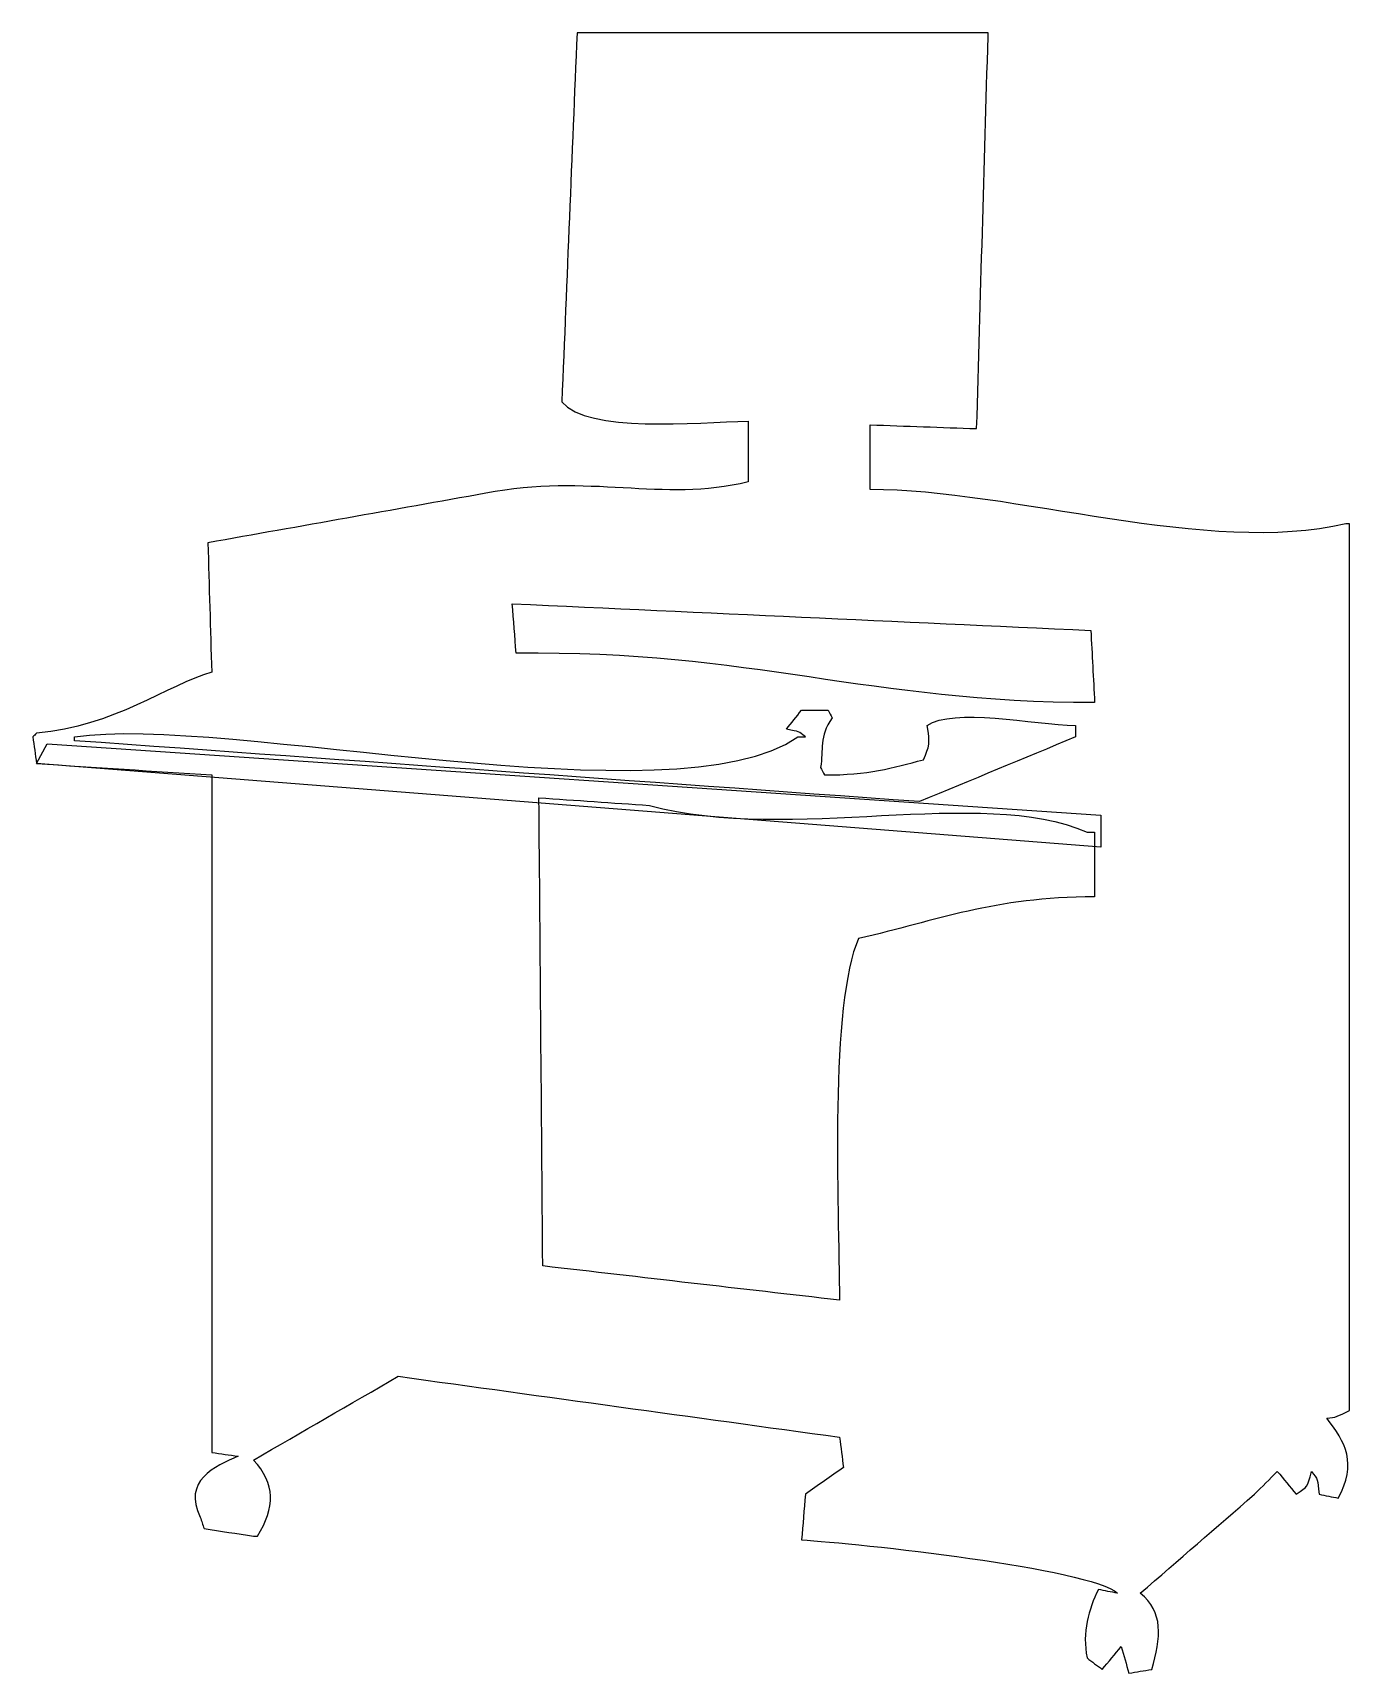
# Model space of a CAD drawing. Header units: centimetres. Extents: x -7.6 to 7.7, y -9.5 to 9.5.
import ezdxf

# ---------------------------------------------------------------- set-up
doc = ezdxf.new("R2010")
doc.units = ezdxf.units.CM
doc.header["$MEASUREMENT"] = 0
doc.layers.add('Camada 1', color=7, linetype='Continuous')

msp = doc.modelspace()

# ---------------------------------------------------------------- linework, layer by layer
at = {"layer": 'Camada 1'}
msp.add_open_spline([(2.06169, 4.18899), (3.69639, 4.18955), (5.97276, 3.41876), (7.54484, 3.79415), (7.54484, 3.79415), (7.55945, 3.79415), (7.57402, 3.79415), (7.58866, 3.79415), (7.58866, 3.79415), (7.58866, 0.3878), (7.58866, -3.01966), (7.58866, -6.42596), (7.58866, -6.42596), (7.45155, -6.49004), (7.43308, -6.50756), (7.32551, -6.51372), (7.32551, -6.51372), (7.54408, -6.79077), (7.67616, -7.03831), (7.45711, -7.43481), (7.45711, -7.43481), (7.38406, -7.4202), (7.31087, -7.40563), (7.23774, -7.39099), (7.23774, -7.39099), (7.22007, -7.21414), (7.22345, -7.21933), (7.15006, -7.12784), (7.15006, -7.12784), (7.10172, -7.32046), (7.10519, -7.29519), (6.97459, -7.39099), (6.97459, -7.39099), (6.90154, -7.30323), (6.82838, -7.21552), (6.75525, -7.12784), (6.75525, -7.12784), (6.66757, -7.21552), (6.57986, -7.30323), (6.4921, -7.39099), (6.4921, -7.39099), (6.05355, -7.77106), (5.61477, -8.1513), (5.17614, -8.53142), (5.17614, -8.53142), (5.44435, -8.74372), (5.41778, -9.0441), (5.30774, -9.40867), (5.30774, -9.40867), (5.21998, -9.42333), (5.13235, -9.43796), (5.04459, -9.45254), (5.04459, -9.45254), (5.01538, -9.3502), (4.98612, -9.24786), (4.95683, -9.14552), (4.95683, -9.14552), (4.88378, -9.23326), (4.81062, -9.32099), (4.73757, -9.40867), (4.73757, -9.40867), (4.67902, -9.36485), (4.62054, -9.32099), (4.5621, -9.27707), (4.5621, -9.27707), (4.50508, -8.98087), (4.57919, -8.71713), (4.69368, -8.48758), (4.69368, -8.48758), (4.76681, -8.50224), (4.83992, -8.51676), (4.91302, -8.5314), (4.91302, -8.5314), (4.60835, -8.24396), (1.89465, -7.9512), (1.27217, -7.9173), (1.27217, -7.9173), (1.28683, -7.74191), (1.30146, -7.56636), (1.31612, -7.39096), (1.31612, -7.39096), (1.46228, -7.28862), (1.60859, -7.18628), (1.75475, -7.08386), (1.75475, -7.08386), (1.74001, -6.96691), (1.72551, -6.84999), (1.71086, -6.733), (1.71086, -6.733), (0.01488, -6.49906), (-1.68157, -6.26506), (-3.37753, -6.03122), (-3.37753, -6.03122), (-3.93302, -6.35285), (-4.48878, -6.67461), (-5.04443, -6.99618), (-5.04443, -6.99618), (-4.79374, -7.27061), (-4.78958, -7.54212), (-5.00046, -7.87349), (-5.00046, -7.87349), (-5.01512, -7.87349), (-5.02978, -7.87349), (-5.04443, -7.87349), (-5.04443, -7.87349), (-5.23448, -7.84428), (-5.4245, -7.81488), (-5.61463, -7.78573), (-5.61463, -7.78573), (-5.62921, -7.74194), (-5.64384, -7.69799), (-5.6585, -7.65415), (-5.6585, -7.65415), (-5.86551, -7.23928), (-5.49247, -7.06275), (-5.21982, -6.95229), (-5.21982, -6.95229), (-5.32216, -6.93771), (-5.4245, -6.92313), (-5.52692, -6.9085), (-5.52692, -6.9085), (-5.52692, -4.30619), (-5.52692, -1.70314), (-5.52692, 0.89917), (-5.52692, 0.89917), (-6.19946, 0.94306), (-6.87219, 0.98693), (-7.54474, 1.03077), (-7.54474, 1.03077), (-7.55932, 1.13316), (-7.57392, 1.23545), (-7.58856, 1.33787), (-7.58856, 1.33787), (-7.5739, 1.35245), (-7.55932, 1.36703), (-7.54474, 1.38169), (-7.54474, 1.38169), (-6.65383, 1.45487), (-6.03156, 1.94007), (-5.52692, 2.08355), (-5.52692, 2.08355), (-5.5415, 2.58054), (-5.55613, 3.0778), (-5.57074, 3.57487), (-5.57074, 3.57487), (-4.50344, 3.76492), (-3.43584, 3.95494), (-2.36854, 4.14507), (-2.36854, 4.14507), (-1.17987, 4.37931), (-0.33998, 4.03405), (0.65811, 4.27667), (0.65811, 4.27667), (0.65811, 4.51059), (0.65811, 4.74461), (0.65811, 4.97845), (0.65811, 4.97845), (0.05909, 4.9599), (-1.19479, 4.84124), (-1.49129, 5.19779), (-1.49129, 5.19779), (-1.43282, 6.61588), (-1.37434, 8.03439), (-1.31582, 9.4525), (-1.31582, 9.4525), (0.26316, 9.4525), (1.84262, 9.4525), (3.42168, 9.4525), (3.42168, 9.4525), (3.42168, 9.43792), (3.42168, 9.42326), (3.42168, 9.40868), (3.42168, 9.40868), (3.37781, 7.90283), (3.334, 6.39653), (3.29002, 4.89076), (3.29002, 4.89076), (2.88068, 4.90534), (2.47124, 4.91997), (2.06182, 4.93463), (2.06182, 4.93463), (2.06169, 4.68617), (2.06169, 4.43749), (2.06169, 4.18899)], degree=3, knots=[0, 0, 0, 0, 0.0212766, 0.0212766, 0.0212766, 0.0212766, 0.04255319, 0.04255319, 0.04255319, 0.04255319, 0.06382979, 0.06382979, 0.06382979, 0.06382979, 0.08510638, 0.08510638, 0.08510638, 0.08510638, 0.10638298, 0.10638298, 0.10638298, 0.10638298, 0.12765957, 0.12765957, 0.12765957, 0.12765957, 0.14893617, 0.14893617, 0.14893617, 0.14893617, 0.17021277, 0.17021277, 0.17021277, 0.17021277, 0.19148936, 0.19148936, 0.19148936, 0.19148936, 0.21276596, 0.21276596, 0.21276596, 0.21276596, 0.23404255, 0.23404255, 0.23404255, 0.23404255, 0.25531915, 0.25531915, 0.25531915, 0.25531915, 0.27659574, 0.27659574, 0.27659574, 0.27659574, 0.29787234, 0.29787234, 0.29787234, 0.29787234, 0.31914894, 0.31914894, 0.31914894, 0.31914894, 0.34042553, 0.34042553, 0.34042553, 0.34042553, 0.36170213, 0.36170213, 0.36170213, 0.36170213, 0.38297872, 0.38297872, 0.38297872, 0.38297872, 0.40425532, 0.40425532, 0.40425532, 0.40425532, 0.42553191, 0.42553191, 0.42553191, 0.42553191, 0.44680851, 0.44680851, 0.44680851, 0.44680851, 0.46808511, 0.46808511, 0.46808511, 0.46808511, 0.4893617, 0.4893617, 0.4893617, 0.4893617, 0.5106383, 0.5106383, 0.5106383, 0.5106383, 0.53191489, 0.53191489, 0.53191489, 0.53191489, 0.55319149, 0.55319149, 0.55319149, 0.55319149, 0.57446809, 0.57446809, 0.57446809, 0.57446809, 0.59574468, 0.59574468, 0.59574468, 0.59574468, 0.61702128, 0.61702128, 0.61702128, 0.61702128, 0.63829787, 0.63829787, 0.63829787, 0.63829787, 0.65957447, 0.65957447, 0.65957447, 0.65957447, 0.68085106, 0.68085106, 0.68085106, 0.68085106, 0.70212766, 0.70212766, 0.70212766, 0.70212766, 0.72340426, 0.72340426, 0.72340426, 0.72340426, 0.74468085, 0.74468085, 0.74468085, 0.74468085, 0.76595745, 0.76595745, 0.76595745, 0.76595745, 0.78723404, 0.78723404, 0.78723404, 0.78723404, 0.80851064, 0.80851064, 0.80851064, 0.80851064, 0.82978723, 0.82978723, 0.82978723, 0.82978723, 0.85106383, 0.85106383, 0.85106383, 0.85106383, 0.87234043, 0.87234043, 0.87234043, 0.87234043, 0.89361702, 0.89361702, 0.89361702, 0.89361702, 0.91489362, 0.91489362, 0.91489362, 0.91489362, 0.93617021, 0.93617021, 0.93617021, 0.93617021, 0.95744681, 0.95744681, 0.95744681, 0.95744681, 1, 1, 1, 1], dxfattribs=at)
at = {"layer": 'Camada 1', "color": 7}
for points, knots in [([(-2.06169, 2.87303), (-2.04703, 2.68298), (-2.0324, 2.49296), (-2.01774, 2.30283), (-2.01774, 2.30283), (0.72191, 2.33077), (2.02594, 1.73419), (4.64979, 1.73263), (4.64979, 1.73263), (4.63513, 2.01036), (4.6205, 2.28826), (4.60592, 2.56607), (4.60592, 2.56607), (2.3836, 2.66835), (0.16068, 2.77077), (-2.06169, 2.87303)], [0, 0, 0, 0, 0.2, 0.2, 0.2, 0.2, 0.4, 0.4, 0.4, 0.4, 0.6, 0.6, 0.6, 0.6, 1, 1, 1, 1]), ([(1.27209, 1.64483), (1.21362, 1.5718), (1.15514, 1.49862), (1.0967, 1.42557), (1.0967, 1.42557), (1.25614, 1.39737), (1.22942, 1.40784), (1.31604, 1.33789), (1.31604, 1.33789), (1.28675, 1.33789), (1.25743, 1.33789), (1.22828, 1.33789), (1.22828, 1.33789), (-0.17285, 0.34859), (-5.40191, 1.603), (-7.10612, 1.33789), (-7.10612, 1.33789), (-7.10612, 1.32323), (-7.10612, 1.3086), (-7.10612, 1.29402), (-7.10612, 1.29402), (-3.86042, 1.06008), (-0.61369, 0.82605), (2.632, 0.59224), (2.632, 0.59224), (3.23136, 0.84076), (3.83096, 1.08931), (4.43048, 1.33792), (4.43048, 1.33792), (4.43048, 1.38174), (4.43048, 1.4256), (4.43048, 1.4695), (4.43048, 1.4695), (3.94775, 1.48257), (3.0116, 1.67781), (2.71971, 1.4695), (2.71971, 1.4695), (2.75707, 1.27442), (2.74463, 1.22373), (2.67584, 1.07469), (2.67584, 1.07469), (2.3199, 0.97968), (2.03825, 0.89776), (1.53535, 0.89922), (1.53535, 0.89922), (1.52069, 0.92851), (1.50614, 0.95777), (1.49148, 0.98698), (1.49148, 0.98698), (1.52688, 1.19111), (1.46936, 1.33562), (1.62306, 1.55718), (1.62306, 1.55718), (1.6084, 1.58642), (1.59385, 1.61573), (1.57927, 1.64486), (1.57927, 1.64486), (1.47685, 1.64483), (1.37451, 1.64483), (1.27209, 1.64483)], [0, 0, 0, 0, 0.0625, 0.0625, 0.0625, 0.0625, 0.125, 0.125, 0.125, 0.125, 0.1875, 0.1875, 0.1875, 0.1875, 0.25, 0.25, 0.25, 0.25, 0.3125, 0.3125, 0.3125, 0.3125, 0.375, 0.375, 0.375, 0.375, 0.4375, 0.4375, 0.4375, 0.4375, 0.5, 0.5, 0.5, 0.5, 0.5625, 0.5625, 0.5625, 0.5625, 0.625, 0.625, 0.625, 0.625, 0.6875, 0.6875, 0.6875, 0.6875, 0.75, 0.75, 0.75, 0.75, 0.8125, 0.8125, 0.8125, 0.8125, 0.875, 0.875, 0.875, 0.875, 1, 1, 1, 1]), ([(-1.71077, -4.75925), (-0.57036, -4.89075), (0.57036, -5.02233), (1.71074, -5.15398), (1.71074, -5.15398), (1.69682, -4.0553), (1.59641, -1.70873), (1.93011, -0.98692), (1.93011, -0.98692), (2.83467, -0.77748), (3.48351, -0.50914), (4.64976, -0.5044), (4.64976, -0.5044), (4.64976, -0.2559), (4.64976, -0.00725), (4.64976, 0.24128), (4.64976, 0.24128), (4.62047, 0.24128), (4.59123, 0.24128), (4.56202, 0.24128), (4.56202, 0.24128), (3.33337, 0.77563), (1.15527, 0.10983), (-0.48253, 0.54828), (-0.48253, 0.54828), (-0.90647, 0.57757), (-1.33063, 0.60681), (-1.75459, 0.63602), (-1.75459, 0.63602), (-1.73998, -1.16216), (-1.72535, -2.9609), (-1.71077, -4.75925)], [0, 0, 0, 0, 0.11111111, 0.11111111, 0.11111111, 0.11111111, 0.22222222, 0.22222222, 0.22222222, 0.22222222, 0.33333333, 0.33333333, 0.33333333, 0.33333333, 0.44444444, 0.44444444, 0.44444444, 0.44444444, 0.55555556, 0.55555556, 0.55555556, 0.55555556, 0.66666667, 0.66666667, 0.66666667, 0.66666667, 0.77777778, 0.77777778, 0.77777778, 0.77777778, 1, 1, 1, 1])]:
    msp.add_open_spline(points, degree=3, knots=knots, dxfattribs=at)
at = {"layer": 'Camada 1', "color": 250}
msp.add_open_spline([(-7.54486, 1.03076), (-7.54486, 1.03076), (4.71988, 0.0663), (4.71988, 0.0663), (4.71988, 0.0663), (4.71988, 0.0663), (4.71988, 0.43749), (4.71988, 0.43749), (4.71988, 0.43749), (4.71988, 0.43749), (-7.42447, 1.25944), (-7.42447, 1.25944), (-7.42447, 1.25944), (-7.42447, 1.25944), (-7.54486, 1.03076), (-7.54486, 1.03076)], degree=3, knots=[0, 0, 0, 0, 0.2, 0.2, 0.2, 0.2, 0.4, 0.4, 0.4, 0.4, 0.6, 0.6, 0.6, 0.6, 1, 1, 1, 1], dxfattribs=at)

doc.saveas('drawing.dxf')
